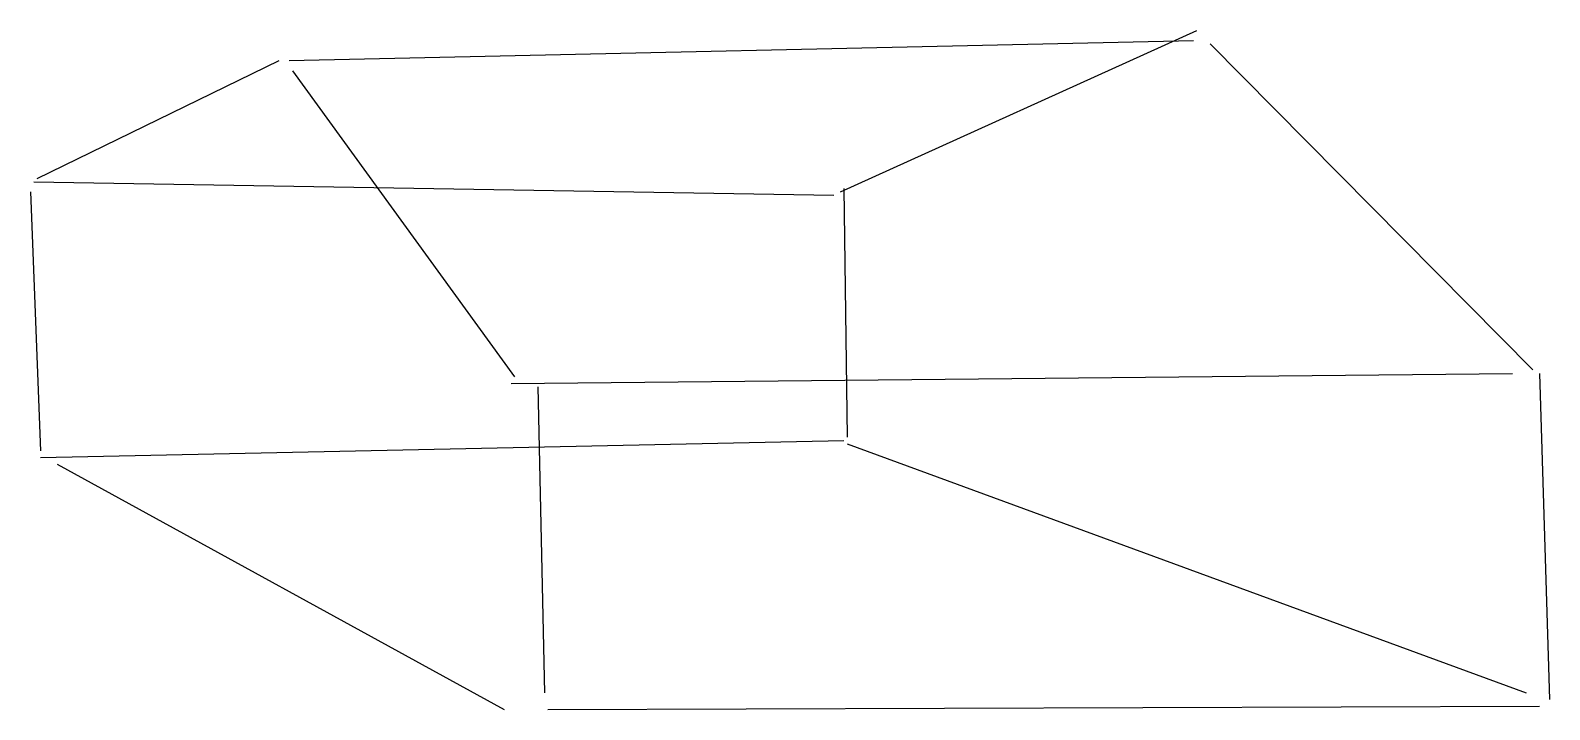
# Model space of a CAD drawing. Header units: metres. Extents: x -55 to 105, y -92 to -20.
import ezdxf

# ---------------------------------------------------------------- set-up
doc = ezdxf.new("R2010")
doc.units = ezdxf.units.M

msp = doc.modelspace()

# ---------------------------------------------------------------- linework, layer by layer
at = {"color": 0}
for p, q in [((30.150696, -37.422333), (67.750389, -20.396059)), ((-28.022411, -23.588486), (67.395676, -21.460201)), ((69.169243, -21.814915), (103.221794, -56.222179)), ((-54.625965, -36.003479), (-29.086554, -23.588486)), ((-27.667698, -24.652628), (-4.256569, -56.931606)), ((-54.980679, -36.358192), (29.441267, -37.777046)), ((-55.335396, -37.422333), (-54.271252, -64.735313)), ((30.505409, -37.067619), (30.860125, -63.31646)), ((-4.611283, -57.641037), (101.093506, -56.576893)), ((103.931221, -56.576893), (104.995361, -90.984161)), ((-1.77357, -57.99575), (-1.064142, -90.274727)), ((-54.271252, -65.444748), (30.505409, -63.671173)), ((30.860125, -64.025887), (102.512367, -90.274727)), ((-52.497681, -66.154175), (-5.320711, -92.048302)), ((-0.709428, -92.048302), (103.931221, -91.693588))]:
    msp.add_line(p, q, dxfattribs=at)

doc.saveas('drawing.dxf')
